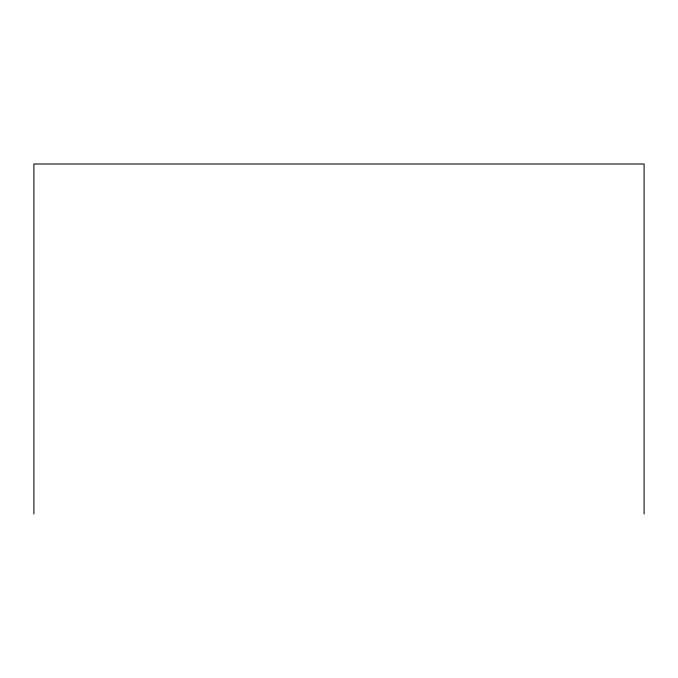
<?xml version="1.0" encoding="UTF-8"?>
<svg xmlns="http://www.w3.org/2000/svg" width="678" height="678" viewBox="0 0 678 678"><rect width="100%" height="100%" fill="white"/><g stroke="black" fill="none" stroke-linecap="round" stroke-linejoin="round"><path stroke-width="1.02" d="M644.1 514L644.1 164L33.9 164L33.9 514"/></g></svg>
